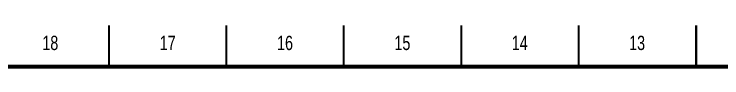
# Model space of a CAD drawing. Header units: millimetres. Extents: x 2 to 1187, y 2 to 839.
# Drawn here: x 304 to 605.5, y 821 to 838.5 of the extents above; entities that cross this region are included whole.
import ezdxf

# ---------------------------------------------------------------- set-up
doc = ezdxf.new("R2010")
doc.units = ezdxf.units.MM
doc.styles.add('SLDTEXTSTYLE1', font='TXT', dxfattribs={"width": 0.75})

msp = doc.modelspace()

# ---------------------------------------------------------------- linework, layer by layer
at = {"color": 7, "linetype": 'Continuous', "lineweight": 35}
for p, q in [((344.5, 821), (344.5, 838.5)), ((394.5, 821), (394.5, 838.5)), ((444.5, 821), (444.5, 838.5)), ((494.5, 821), (494.5, 838.5)), ((544.5, 821), (544.5, 838.5)), ((594.5, 821), (594.5, 838.5)), ((594.5, 838.5), (594.5, 821))]:
    msp.add_line(p, q, dxfattribs=at)
at = {"color": 7, "linetype": 'Continuous', "lineweight": 70}
msp.add_line((20, 821), (1169, 821), dxfattribs=at)

# ---------------------------------------------------------------- texts
at = {"color": 7, "linetype": 'Continuous', "lineweight": 0, "char_height": 6.096, "attachment_point": 2, "style": 'SLDTEXTSTYLE1'}
for s, insert in [('18', (319.38, 834.11)), ('17', (369.38, 834.11)), ('16', (419.38, 834.11)), ('15', (469.38, 834.11)), ('14', (519.38, 834.11)), ('13', (569.38, 834.11))]:
    msp.add_mtext(s, dxfattribs=dict(at, insert=insert))

doc.saveas('drawing.dxf')
